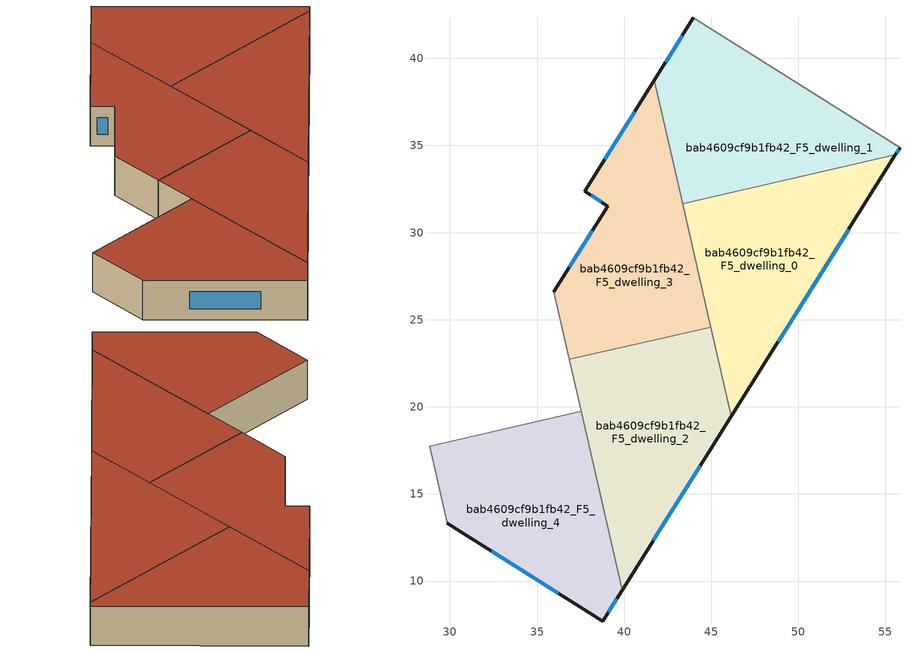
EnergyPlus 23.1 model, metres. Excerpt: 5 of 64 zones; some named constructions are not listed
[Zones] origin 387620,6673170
bab4609cf9b1fb42_F5_dwelling_0
 floor to bab4609cf9b1fb42_F4_dwelling_0 (EU_floor_Construction): 55.57,34.46 46.15,19.45 43.36,31.67 z15
 wall outside (EU_wall_Construction): 46.15,19.45 55.57,34.46 z15:18
 wall to bab4609cf9b1fb42_F5_dwelling_1 (EU_wall_Construction): 55.57,34.46 43.36,31.67 z15:18
 wall to bab4609cf9b1fb42_F5_dwelling_3 (EU_wall_Construction): 43.36,31.67 44.98,24.58 z15:18
 wall to bab4609cf9b1fb42_F5_dwelling_2 (EU_wall_Construction): 44.98,24.58 46.15,19.45 z15:18
 window (EU_Window_Construction): 48.84,23.74 52.88,30.17 z15.86:17.14
 roof outside (EU_roof_Construction): 46.15,19.45 55.57,34.46 43.36,31.67 z18
bab4609cf9b1fb42_F5_dwelling_1
 floor to bab4609cf9b1fb42_F4_dwelling_1 (EU_floor_Construction): 55.83,34.88 55.57,34.46 43.36,31.67 41.74,38.75 43.98,42.32 z15
 wall outside (EU_wall_Construction): 55.57,34.46 55.83,34.88 / 43.98,42.32 41.74,38.75 z15:18
 wall adiabatic (EU_wall_Construction): 55.83,34.88 43.98,42.32 z15:18
 wall to bab4609cf9b1fb42_F5_dwelling_3 (EU_wall_Construction): 41.74,38.75 43.36,31.67 z15:18
 window (EU_Window_Construction): 55.65,34.58 55.76,34.76 / 43.34,41.3 42.38,39.77 z15.86:17.14
 roof outside (EU_roof_Construction): 55.57,34.46 55.83,34.88 43.98,42.32 41.74,38.75 43.36,31.67 z18
bab4609cf9b1fb42_F5_dwelling_2
 floor to bab4609cf9b1fb42_F4_dwelling_2 (EU_floor_Construction): 44.98,24.58 46.15,19.45 39.89,9.48 36.86,22.72 z15
 wall outside (EU_wall_Construction): 39.89,9.48 46.15,19.45 z15:18
 wall to bab4609cf9b1fb42_F5_dwelling_3 (EU_wall_Construction): 44.98,24.58 36.86,22.72 z15:18
 wall to bab4609cf9b1fb42_F5_dwelling_4 (EU_wall_Construction): 37.54,19.74 39.89,9.48 z15:18
 wall to bab4609cf9b1fb42_F5_dwelling_5 (EU_wall_Construction): 36.86,22.72 37.54,19.74 z15:18
 window (EU_Window_Construction): 41.68,12.33 44.36,16.6 z15.86:17.14
 roof outside (EU_roof_Construction): 39.89,9.48 46.15,19.45 44.98,24.58 36.86,22.72 z18
bab4609cf9b1fb42_F5_dwelling_3
 floor to bab4609cf9b1fb42_F4_dwelling_3 (EU_floor_Construction): 41.74,38.75 44.98,24.58 36.86,22.72 35.97,26.61 39.05,31.51 37.74,32.38 z15
 wall outside (EU_wall_Construction): 41.74,38.75 37.74,32.38 39.05,31.51 35.97,26.61 z15:18
 wall to bab4609cf9b1fb42_F5_dwelling_5 (EU_wall_Construction): 35.97,26.61 36.86,22.72 z15:18
 window (EU_Window_Construction): 38.12,32.13 38.68,31.76 / 40.6,36.93 38.88,34.2 / 38.17,30.11 36.85,28.01 z15.86:17.14
 roof outside (EU_roof_Construction): 44.98,24.58 41.74,38.75 37.74,32.38 39.05,31.51 35.97,26.61 36.86,22.72 z18
bab4609cf9b1fb42_F5_dwelling_4
 floor to bab4609cf9b1fb42_F4_dwelling_4 (EU_floor_Construction): 37.54,19.75 39.89,9.48 38.78,7.7 29.84,13.31 28.83,17.75 z15
 wall outside (EU_wall_Construction): 29.84,13.31 38.78,7.7 39.89,9.48 z15:18
 wall to bab4609cf9b1fb42_F5_dwelling_5 (EU_wall_Construction): 37.54,19.75 28.83,17.75 z15:18
 wall to bab4609cf9b1fb42_F5_dwelling_6 (EU_wall_Construction): 28.83,17.75 29.84,13.31 z15:18
 window (EU_Window_Construction): 32.4,11.71 36.23,9.31 / 39.1,8.21 39.57,8.97 z15.86:17.14
 roof outside (EU_roof_Construction): 38.78,7.7 39.89,9.48 37.54,19.75 28.83,17.75 29.84,13.31 z18
[HVACTEMPLATE:THERMOSTAT] Constant Heating Setpoint=20; Constant Cooling Setpoint=50
EU_HeatOnly_bab4609cf9b1fb42_F0_dwelling_0; EU_HeatOnly_bab4609cf9b1fb42_F0_dwelling_1; EU_HeatOnly_bab4609cf9b1fb42_F0_dwelling_2; EU_HeatOnly_bab4609cf9b1fb42_F0_dwelling_3; EU_HeatOnly_bab4609cf9b1fb42_F0_dwelling_4; EU_HeatOnly_bab4609cf9b1fb42_F0_dwelling_5; EU_HeatOnly_bab4609cf9b1fb42_F0_dwelling_6; EU_HeatOnly_bab4609cf9b1fb42_F0_dwelling_7; EU_HeatOnly_bab4609cf9b1fb42_F0_dwelling_8; EU_HeatOnly_bab4609cf9b1fb42_F0_dwelling_9; EU_HeatOnly_bab4609cf9b1fb42_F0_dwelling_10; EU_HeatOnly_bab4609cf9b1fb42_F1_dwelling_0; EU_HeatOnly_bab4609cf9b1fb42_F1_dwelling_1; EU_HeatOnly_bab4609cf9b1fb42_F1_dwelling_2; EU_HeatOnly_bab4609cf9b1fb42_F1_dwelling_3; EU_HeatOnly_bab4609cf9b1fb42_F1_dwelling_4; EU_HeatOnly_bab4609cf9b1fb42_F1_dwelling_5; EU_HeatOnly_bab4609cf9b1fb42_F1_dwelling_6; EU_HeatOnly_bab4609cf9b1fb42_F1_dwelling_7; EU_HeatOnly_bab4609cf9b1fb42_F1_dwelling_8; EU_HeatOnly_bab4609cf9b1fb42_F1_dwelling_9; EU_HeatOnly_bab4609cf9b1fb42_F1_dwelling_10; EU_HeatOnly_bab4609cf9b1fb42_F2_dwelling_0; EU_HeatOnly_bab4609cf9b1fb42_F2_dwelling_1; EU_HeatOnly_bab4609cf9b1fb42_F2_dwelling_2; EU_HeatOnly_bab4609cf9b1fb42_F2_dwelling_3; EU_HeatOnly_bab4609cf9b1fb42_F2_dwelling_4; EU_HeatOnly_bab4609cf9b1fb42_F2_dwelling_5; EU_HeatOnly_bab4609cf9b1fb42_F2_dwelling_6; EU_HeatOnly_bab4609cf9b1fb42_F2_dwelling_7; EU_HeatOnly_bab4609cf9b1fb42_F2_dwelling_8; EU_HeatOnly_bab4609cf9b1fb42_F2_dwelling_9; EU_HeatOnly_bab4609cf9b1fb42_F2_dwelling_10; EU_HeatOnly_bab4609cf9b1fb42_F3_dwelling_0; EU_HeatOnly_bab4609cf9b1fb42_F3_dwelling_1; EU_HeatOnly_bab4609cf9b1fb42_F3_dwelling_2; EU_HeatOnly_bab4609cf9b1fb42_F3_dwelling_3; EU_HeatOnly_bab4609cf9b1fb42_F3_dwelling_4; EU_HeatOnly_bab4609cf9b1fb42_F3_dwelling_5; EU_HeatOnly_bab4609cf9b1fb42_F3_dwelling_6; EU_HeatOnly_bab4609cf9b1fb42_F3_dwelling_7; EU_HeatOnly_bab4609cf9b1fb42_F3_dwelling_8; EU_HeatOnly_bab4609cf9b1fb42_F3_dwelling_9; EU_HeatOnly_bab4609cf9b1fb42_F3_dwelling_10; EU_HeatOnly_bab4609cf9b1fb42_F4_dwelling_0; EU_HeatOnly_bab4609cf9b1fb42_F4_dwelling_1; EU_HeatOnly_bab4609cf9b1fb42_F4_dwelling_2; EU_HeatOnly_bab4609cf9b1fb42_F4_dwelling_3; EU_HeatOnly_bab4609cf9b1fb42_F4_dwelling_4; EU_HeatOnly_bab4609cf9b1fb42_F4_dwelling_5; EU_HeatOnly_bab4609cf9b1fb42_F4_dwelling_6; EU_HeatOnly_bab4609cf9b1fb42_F4_dwelling_7; EU_HeatOnly_bab4609cf9b1fb42_F4_dwelling_8; EU_HeatOnly_bab4609cf9b1fb42_F4_dwelling_9; EU_HeatOnly_bab4609cf9b1fb42_F5_dwelling_0; EU_HeatOnly_bab4609cf9b1fb42_F5_dwelling_1; EU_HeatOnly_bab4609cf9b1fb42_F5_dwelling_2; EU_HeatOnly_bab4609cf9b1fb42_F5_dwelling_3; EU_HeatOnly_bab4609cf9b1fb42_F5_dwelling_4; EU_HeatOnly_bab4609cf9b1fb42_F5_dwelling_5; EU_HeatOnly_bab4609cf9b1fb42_F5_dwelling_6; EU_HeatOnly_bab4609cf9b1fb42_F5_dwelling_7; EU_HeatOnly_bab4609cf9b1fb42_F5_dwelling_8; EU_HeatOnly_bab4609cf9b1fb42_F5_dwelling_9
[SCHEDULE:CONSTANT]
Name | Hourly Value
EU_AlwaysOn | 1
EU_CoolingOff | 0
[SCHEDULE:FILE] Column Number=1; Rows to Skip at Top=0; Number of Hours of Data=8760; Column Separator=Comma; Interpolate to Timestep=No; Minutes per Item=60; Adjust Schedule for Daylight Savings=Yes
Name | File
EU_Step8_GainSchedule_bab4609cf9b1fb42_F2_dwelling_4_f000 | ../../schedules/bab4609cf9b1fb42/bab4609cf9b1fb42_F2_dwelling_4_f000_gain.csv
EU_Step8_GainSchedule_bab4609cf9b1fb42_F2_dwelling_5_f000 | ../../schedules/bab4609cf9b1fb42/bab4609cf9b1fb42_F2_dwelling_5_f000_gain.csv
EU_Step8_GainSchedule_bab4609cf9b1fb42_F2_dwelling_6_f000 | ../../schedules/bab4609cf9b1fb42/bab4609cf9b1fb42_F2_dwelling_6_f000_gain.csv
EU_Step8_GainSchedule_bab4609cf9b1fb42_F2_dwelling_7_f000 | ../../schedules/bab4609cf9b1fb42/bab4609cf9b1fb42_F2_dwelling_7_f000_gain.csv
EU_Step8_GainSchedule_bab4609cf9b1fb42_F2_dwelling_8_f000 | ../../schedules/bab4609cf9b1fb42/bab4609cf9b1fb42_F2_dwelling_8_f000_gain.csv
EU_Step8_GainSchedule_bab4609cf9b1fb42_F2_dwelling_9_f000 | ../../schedules/bab4609cf9b1fb42/bab4609cf9b1fb42_F2_dwelling_9_f000_gain.csv
EU_Step8_GainSchedule_bab4609cf9b1fb42_F2_dwelling_10_f000 | ../../schedules/bab4609cf9b1fb42/bab4609cf9b1fb42_F2_dwelling_10_f000_gain.csv
EU_Step8_GainSchedule_bab4609cf9b1fb42_F5_dwelling_4_f000 | ../../schedules/bab4609cf9b1fb42/bab4609cf9b1fb42_F5_dwelling_4_f000_gain.csv
EU_Step8_GainSchedule_bab4609cf9b1fb42_F5_dwelling_5_f000 | ../../schedules/bab4609cf9b1fb42/bab4609cf9b1fb42_F5_dwelling_5_f000_gain.csv
EU_Step8_GainSchedule_bab4609cf9b1fb42_F5_dwelling_6_f000 | ../../schedules/bab4609cf9b1fb42/bab4609cf9b1fb42_F5_dwelling_6_f000_gain.csv
EU_Step8_GainSchedule_bab4609cf9b1fb42_F5_dwelling_7_f000 | ../../schedules/bab4609cf9b1fb42/bab4609cf9b1fb42_F5_dwelling_7_f000_gain.csv
EU_Step8_GainSchedule_bab4609cf9b1fb42_F5_dwelling_8_f000 | ../../schedules/bab4609cf9b1fb42/bab4609cf9b1fb42_F5_dwelling_8_f000_gain.csv
EU_Step8_GainSchedule_bab4609cf9b1fb42_F5_dwelling_9_f000 | ../../schedules/bab4609cf9b1fb42/bab4609cf9b1fb42_F5_dwelling_9_f000_gain.csv
